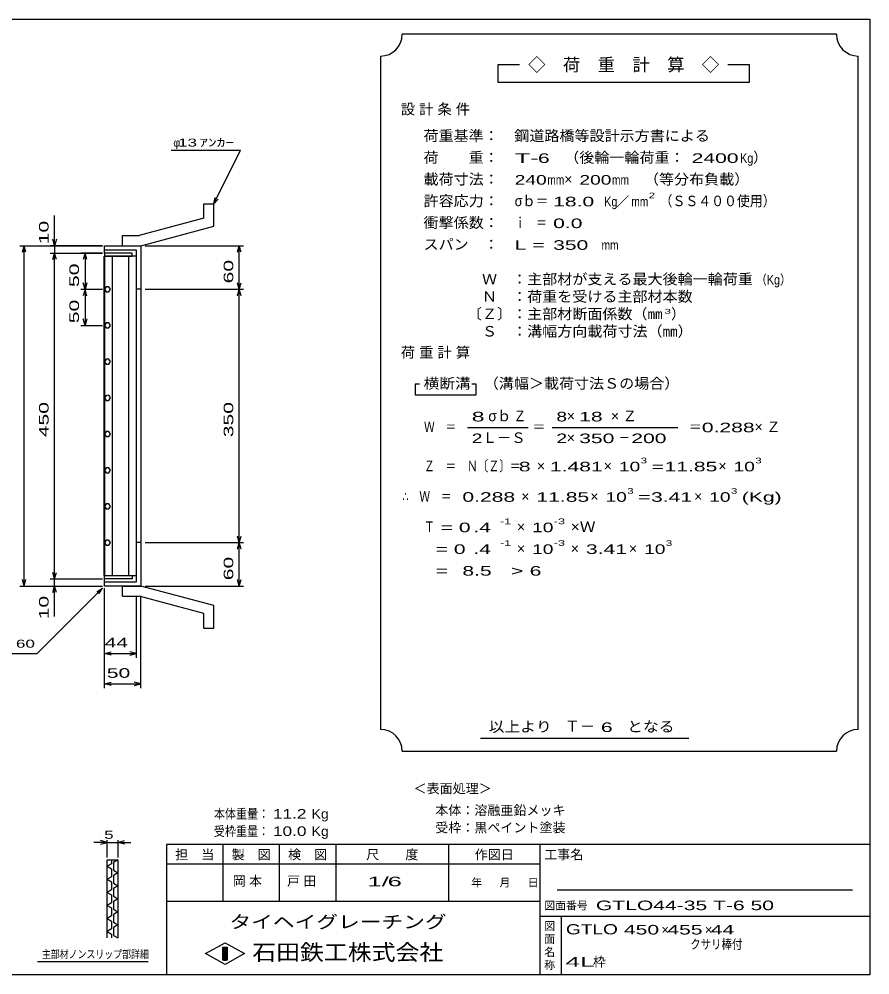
# Model space of a CAD drawing. Units: millimetres, scale not verified. Extents: x -1092 to 1039, y -770 to 632.
# Drawn here: x -137 to 1039, y -688 to 632 of the extents above; entities that cross this region are included whole.
import ezdxf
from ezdxf.enums import TextEntityAlignment as Align

# ---------------------------------------------------------------- set-up
doc = ezdxf.new("R2010")
doc.units = ezdxf.units.MM
doc.header["$LTSCALE"] = 6
for name, color, linetype, lineweight in [('0_2', 150, 'Continuous', 25), ('16', 3, 'Continuous', 25), ('19', 6, 'Continuous', 25), ('22', 4, 'Continuous', 25), ('24', 2, 'Continuous', 25), ('32', 4, 'Continuous', 25)]:
    doc.layers.add(name, color=color, linetype=linetype, lineweight=lineweight)
doc.styles.add('ベクトル', font='')
doc.styles.get('ベクトル').set_extended_font_data('ベクトル')

msp = doc.modelspace()

# ---------------------------------------------------------------- linework, layer by layer
at = {"layer": '0_2'}
for p, q in [((-1037.4, 632.1), (1038.6, 632.1)), ((1038.6, 632.1), (1038.6, -687.9)), ((1038.6, -507.9), (66.6, -507.9)), ((66.6, -507.9), (66.6, -687.9)), ((144.6, -507.9), (144.6, -585.9)), ((222.6, -585.9), (222.6, -507.9)), ((300.6, -507.9), (300.6, -585.9)), ((456.6, -585.9), (456.6, -507.9)), ((582.6, -507.9), (582.6, -687.9)), ((582.6, -534.9), (66.6, -534.9)), ((1014.6, -570.9), (606.6, -570.9)), ((66.6, -585.9), (582.6, -585.9)), ((582.6, -606.9), (1038.6, -606.9)), ((612.6, -687.9), (612.6, -606.9)), ((120.6, -658.5), (147.6, -643.5)), ((147.6, -643.5), (174.6, -658.5)), ((147.6, -673.5), (120.6, -658.5)), ((144.6, -649.5), (150.6, -649.5)), ((144.6, -667.5), (144.6, -649.5)), ((144.6, -649.5), (145.8, -649.5)), ((145.8, -649.5), (145.8, -667.5)), ((147, -667.5), (147, -649.5)), ((147, -649.5), (148.2, -649.5)), ((174.6, -658.5), (147.6, -673.5)), ((148.2, -649.5), (148.2, -667.5)), ((149.4, -667.5), (149.4, -649.5)), ((149.4, -649.5), (150.6, -649.5)), ((150.6, -649.5), (150.6, -667.5)), ((150.6, -649.5), (150.6, -667.5)), ((150.6, -667.5), (144.6, -667.5)), ((145.8, -667.5), (147, -667.5)), ((148.2, -667.5), (149.4, -667.5)), ((1038.6, -687.9), (-1037.4, -687.9))]:
    msp.add_line(p, q, dxfattribs=at)
at = {"layer": '16'}
for p, q in [((-19.671, -136.466), (-19.671, 304.534)), ((-19.671, 304.534), (-18.971, 304.534)), ((19.029, 309.034), (-18.971, 309.034)), ((-18.971, 309.034), (-18.971, 304.534)), ((-18.971, 304.534), (19.029, 304.534)), ((-18.971, 304.534), (-18.971, -136.466)), ((25.029, 304.534), (-18.971, 304.534)), ((-8.471, 304.534), (-8.471, -136.466)), ((14.529, -136.466), (14.529, 304.534)), ((19.029, 304.534), (19.029, 309.034)), ((25.029, -136.466), (25.029, 304.534)), ((-16.995, 262.484), (-18.971, 259.006)), ((-18.971, 259.006), (-16.947, 255.556)), ((-12.995, 262.512), (-16.995, 262.484)), ((-16.947, 255.556), (-12.947, 255.584)), ((-10.971, 259.034), (-12.995, 262.512)), ((-12.947, 255.584), (-10.971, 259.062)), ((-16.995, 212.484), (-18.971, 209.006)), ((-12.995, 212.512), (-16.995, 212.484)), ((-10.971, 209.034), (-12.995, 212.512)), ((-18.971, 209.006), (-16.947, 205.556)), ((-16.947, 205.556), (-12.947, 205.584)), ((-12.947, 205.584), (-10.971, 209.062)), ((-16.995, 162.484), (-18.971, 159.006)), ((-18.971, 159.006), (-16.947, 155.556)), ((-12.995, 162.512), (-16.995, 162.484)), ((-10.971, 159.034), (-12.995, 162.512)), ((-12.947, 155.584), (-10.971, 159.062)), ((-16.947, 155.556), (-12.947, 155.584)), ((-16.995, 112.484), (-18.971, 109.006)), ((-18.971, 109.006), (-16.947, 105.556)), ((-12.995, 112.512), (-16.995, 112.484)), ((-10.971, 109.034), (-12.995, 112.512)), ((-12.947, 105.584), (-10.971, 109.062)), ((-16.947, 105.556), (-12.947, 105.584)), ((-16.995, 62.484), (-18.971, 59.006)), ((-18.971, 59.006), (-16.947, 55.556)), ((-12.995, 62.512), (-16.995, 62.484)), ((-16.947, 55.556), (-12.947, 55.584)), ((-10.971, 59.034), (-12.995, 62.512)), ((-12.947, 55.584), (-10.971, 59.062)), ((-16.995, 12.484), (-18.971, 9.006)), ((-18.971, 9.006), (-16.947, 5.556)), ((-12.995, 12.512), (-16.995, 12.484)), ((-16.947, 5.556), (-12.947, 5.584)), ((-10.971, 9.034), (-12.995, 12.512)), ((-12.947, 5.584), (-10.971, 9.062)), ((-16.995, -37.516), (-18.971, -40.994)), ((-12.995, -37.488), (-16.995, -37.516)), ((-10.971, -40.966), (-12.995, -37.488)), ((-18.971, -40.994), (-16.947, -44.444)), ((-16.947, -44.444), (-12.947, -44.416)), ((-12.947, -44.416), (-10.971, -40.938)), ((-16.995, -87.516), (-18.971, -90.994)), ((-18.971, -90.994), (-16.947, -94.444)), ((-12.995, -87.488), (-16.995, -87.516)), ((-10.971, -90.966), (-12.995, -87.488)), ((-12.947, -94.416), (-10.971, -90.938)), ((-16.947, -94.444), (-12.947, -94.416)), ((-18.971, -136.466), (-19.671, -136.466)), ((-18.971, -136.466), (19.029, -136.466)), ((-18.971, -140.966), (-18.971, -136.466)), ((-18.971, -136.466), (25.029, -136.466)), ((19.029, -140.966), (-18.971, -140.966)), ((19.029, -136.466), (19.029, -140.966))]:
    msp.add_line(p, q, dxfattribs=at)
at = {"layer": '19'}
for p, q in [((118.029, 377.034), (132.029, 377.034)), ((118.029, 357.034), (118.029, 377.034)), ((132.029, 346.034), (132.029, 377.034)), ((118.029, 357.034), (29.029, 333.034)), ((31.029, 319.034), (132.029, 346.034)), ((6.029, 333.034), (29.029, 333.034)), ((6.029, 319.034), (6.029, 333.034)), ((-18.971, 309.034), (-18.971, 319.034)), ((-18.971, 319.034), (30.029, 319.034)), ((6.029, 319.034), (31.029, 319.034)), ((30.029, 319.034), (31.029, 318.034)), ((31.029, 318.034), (31.029, -149.966)), ((25.029, 313.034), (-18.971, 313.034)), ((25.029, -144.966), (25.029, 313.034)), ((31.029, 259.034), (25.029, 259.034)), ((31.029, -90.966), (25.029, -90.966)), ((-18.971, -150.966), (-18.971, -140.966)), ((-18.971, -144.966), (25.029, -144.966)), ((30.029, -150.966), (-18.971, -150.966)), ((6.029, -150.966), (31.029, -150.966)), ((6.029, -164.966), (6.029, -150.966)), ((31.029, -149.966), (30.029, -150.966)), ((132.029, -177.966), (31.029, -150.966)), ((6.029, -164.966), (29.029, -164.966)), ((118.029, -188.966), (29.029, -164.966)), ((132.029, -208.966), (132.029, -177.966)), ((118.029, -208.966), (118.029, -188.966)), ((118.029, -208.966), (132.029, -208.966))]:
    msp.add_line(p, q, dxfattribs=at)
at = {"layer": '22'}
for p, q in [((73.029, 451.034), (169.029, 451.034)), ((132.029, 377.034), (169.029, 451.034)), ((132.029, 377.034), (133.829, 385.794)), ((132.029, 377.034), (138.029, 383.634)), ((-87.971, 319.034), (-87.971, 361.034)), ((-135.971, 319.034), (-21.971, 319.034)), ((-132.371, 310.034), (-129.971, 319.034)), ((-127.571, 310.034), (-129.971, 319.034)), ((-129.971, -150.966), (-129.971, 319.034)), ((-21.971, 319.034), (-93.971, 319.034)), ((-87.971, 319.034), (-90.371, 328.034)), ((-85.571, 328.034), (-87.971, 319.034)), ((-87.971, 319.034), (-87.971, 309.034)), ((37.029, 319.034), (173.229, 319.034)), ((164.829, 310.034), (167.229, 319.034)), ((169.629, 310.034), (167.229, 319.034)), ((167.229, 259.034), (167.229, 319.034)), ((-93.971, 309.034), (-21.971, 309.034)), ((-90.371, 300.034), (-87.971, 309.034)), ((-85.571, 300.034), (-87.971, 309.034)), ((-87.971, -140.966), (-87.971, 309.034)), ((-21.971, 309.034), (-51.971, 309.034)), ((-45.971, 309.034), (-48.371, 300.034)), ((-43.571, 300.034), (-45.971, 309.034)), ((-45.971, 309.034), (-45.971, 259.034)), ((-45.971, 259.034), (-48.371, 268.034)), ((-43.571, 268.034), (-45.971, 259.034)), ((167.229, 259.034), (164.829, 268.034)), ((167.229, 259.034), (169.629, 268.034)), ((-51.971, 259.034), (-21.971, 259.034)), ((-45.971, 259.034), (-48.371, 250.034)), ((-43.571, 250.034), (-45.971, 259.034)), ((-45.971, 259.034), (-45.971, 209.034)), ((37.029, 259.034), (173.229, 259.034)), ((164.829, 250.034), (167.229, 259.034)), ((169.629, 250.034), (167.229, 259.034)), ((167.229, -90.966), (167.229, 259.034)), ((-45.971, 209.034), (-48.371, 218.034)), ((-43.571, 218.034), (-45.971, 209.034)), ((-51.971, 209.034), (-21.971, 209.034)), ((37.029, -90.966), (173.229, -90.966)), ((167.229, -90.966), (164.829, -81.966)), ((164.829, -99.966), (167.229, -90.966)), ((167.229, -90.966), (169.629, -81.966)), ((169.629, -99.966), (167.229, -90.966)), ((167.229, -150.966), (167.229, -90.966)), ((-87.971, -140.966), (-90.371, -131.966)), ((-87.971, -140.966), (-85.571, -131.966)), ((-129.971, -150.966), (-132.371, -141.966)), ((-129.971, -150.966), (-127.571, -141.966)), ((-93.971, -140.966), (-21.971, -140.966)), ((-87.971, -150.966), (-87.971, -140.966)), ((167.229, -150.966), (164.829, -141.966)), ((167.229, -150.966), (169.629, -141.966)), ((-135.971, -150.966), (-21.971, -150.966)), ((-111.971, -243.966), (-21.971, -153.966)), ((-93.971, -150.966), (-21.971, -150.966)), ((-90.371, -159.966), (-87.971, -150.966)), ((-85.571, -159.966), (-87.971, -150.966)), ((-87.971, -192.966), (-87.971, -150.966)), ((-29.771, -158.766), (-21.971, -153.966)), ((-26.771, -161.766), (-21.971, -153.966)), ((-18.971, -249.966), (-18.971, -153.966)), ((-18.971, -291.966), (-18.971, -153.966)), ((37.029, -150.966), (173.229, -150.966)), ((25.029, -249.966), (25.029, -164.368)), ((31.029, -291.966), (31.029, -164.368)), ((-231.971, -243.966), (-111.971, -243.966)), ((-18.971, -243.966), (-9.971, -241.566)), ((-9.971, -246.366), (-18.971, -243.966)), ((-18.971, -243.966), (25.029, -243.966)), ((25.029, -243.966), (16.029, -241.566)), ((16.029, -246.366), (25.029, -243.966)), ((-18.971, -285.966), (-9.971, -283.566)), ((-9.971, -288.366), (-18.971, -285.966)), ((-18.971, -285.966), (31.029, -285.966)), ((31.029, -285.966), (22.029, -283.566)), ((22.029, -288.366), (31.029, -285.966))]:
    msp.add_line(p, q, dxfattribs=at)
at = {"layer": '24', "color": 4}
for p, q in [((992.4, 611.1), (392.4, 611.1)), ((362.4, 581.1), (362.4, -348.9)), ((1022.4, -348.9), (1022.4, 581.1)), ((554.4, 569.1), (524.4, 569.1)), ((524.4, 569.1), (524.4, 545.1)), ((872.4, 569.1), (842.4, 569.1)), ((872.4, 545.1), (872.4, 569.1)), ((524.4, 545.1), (872.4, 545.1)), ((416.4, 128.1), (410.4, 128.1)), ((410.4, 128.1), (410.4, 113.1)), ((494.4, 128.1), (488.4, 128.1)), ((494.4, 113.1), (494.4, 128.1)), ((410.4, 113.1), (494.4, 113.1)), ((482.4, 68.1), (566.4, 68.1)), ((599.4, 68.1), (773.4, 68.1)), ((500.4, -360.9), (788.4, -360.9)), ((392.4, -378.9), (992.4, -378.9))]:
    msp.add_line(p, q, dxfattribs=at)
for centre, start, end in [((362.4, 611.1), 270, 0), ((1022.4, 611.1), 180, 270), ((362.4, -378.9), 0, 90), ((1022.4, -378.9), 90, 180)]:
    msp.add_arc(centre, 30, start, end, dxfattribs=at)
at = {"layer": '32'}
for p, q in [((-15.6, -504.9), (-33.6, -504.9)), ((-15.6, -504.9), (-24.6, -502.5)), ((-24.6, -507.3), (-15.6, -504.9)), ((-15.6, -525.9), (-15.6, -501.9)), ((-15.6, -504.9), (-0.6, -504.9)), ((-0.6, -501.9), (-0.6, -525.9)), ((-0.6, -504.9), (8.4, -502.5)), ((8.4, -507.3), (-0.6, -504.9)), ((-0.6, -504.9), (17.4, -504.9)), ((-15.6, -528.9), (-0.6, -528.9)), ((-15.6, -636.9), (-15.6, -528.9)), ((-9.6, -534.3), (-15.6, -537.9)), ((-15.6, -537.9), (-9.6, -541.5)), ((-9.6, -528.9), (-9.6, -534.3)), ((-0.6, -528.9), (-6.6, -532.5)), ((-6.6, -532.5), (-6.6, -543.3)), ((-0.6, -528.9), (-0.6, -636.9)), ((-9.6, -552.3), (-15.6, -555.9)), ((-9.6, -541.5), (-9.6, -552.3)), ((-6.6, -543.3), (-0.6, -546.9)), ((-0.6, -546.9), (-6.6, -550.5)), ((-6.6, -550.5), (-6.6, -561.3)), ((-15.6, -555.9), (-9.6, -559.5)), ((-9.6, -559.5), (-9.6, -570.3)), ((-6.6, -561.3), (-0.6, -564.9)), ((-0.6, -564.9), (-6.6, -568.5)), ((-9.6, -570.3), (-15.6, -573.9)), ((-15.6, -573.9), (-9.6, -577.5)), ((-9.6, -577.5), (-9.6, -588.3)), ((-6.6, -568.5), (-6.6, -579.3)), ((-6.6, -579.3), (-0.6, -582.9)), ((-9.6, -588.3), (-15.6, -591.9)), ((-15.6, -591.9), (-9.6, -595.5)), ((-0.6, -582.9), (-6.6, -586.5)), ((-6.6, -586.5), (-6.6, -597.3)), ((-9.6, -606.3), (-15.6, -609.9)), ((-9.6, -595.5), (-9.6, -606.3)), ((-6.6, -597.3), (-0.6, -600.9)), ((-0.6, -600.9), (-6.6, -604.5)), ((-6.6, -604.5), (-6.6, -615.3)), ((-15.6, -609.9), (-9.6, -613.5)), ((-9.6, -613.5), (-9.6, -624.3)), ((-6.6, -615.3), (-0.6, -618.9)), ((-0.6, -618.9), (-6.6, -622.5)), ((-9.6, -624.3), (-15.6, -627.9)), ((-15.6, -627.9), (-9.6, -631.5)), ((-9.6, -631.5), (-9.6, -636.9)), ((-6.6, -622.5), (-6.6, -633.3)), ((-6.6, -633.3), (-0.6, -636.9)), ((41.4, -669.9), (-111.6, -669.9))]:
    msp.add_line(p, q, dxfattribs=at)

# ---------------------------------------------------------------- texts
at = {"layer": '0_2', "style": 'ベクトル'}
for s, height, p in [('担\u3000当', 13.2, (78.6, -521.7)), ('製\u3000図', 13.2, (156.6, -521.7)), ('検\u3000図', 13.2, (234.6, -521.7)), ('尺\u3000\u3000度', 13.2, (342.6, -521.7)), ('作図日', 13.2, (492.6, -521.7)), ('工事名', 13.2, (588.6, -521.7)), ('年', 11, (487.8, -560.4)), ('月', 11, (526.8, -560.4)), ('日', 11, (565.8, -560.4)), ('図面番号', 11, (588.6, -592.2)), ('図', 11, (588.6, -620.4)), ('面', 11, (588.6, -638.4)), ('名', 11, (588.6, -656.4)), ('称', 11, (588.6, -674.4))]:
    msp.add_text(s, height=height, dxfattribs=at).set_placement(p, align=Align.MIDDLE_LEFT)
at = {"layer": '0_2', "color": 222, "style": 'ベクトル'}
for s, height, width, p in [('タイヘイグレーチング', 17.6, 1.25, (153.6, -614.7)), ('石田鉄工株式会社', 21.99, 1.1, (185.1, -656.7))]:
    msp.add_text(s, height=height, dxfattribs=dict(at, width=width)).set_placement(p, align=Align.MIDDLE_LEFT)
at = {"layer": '19', "color": 2, "style": 'ベクトル', "width": 0.8}
msp.add_text('クサリ棒付', height=13.2, dxfattribs=at).set_placement((790.304, -638.923), align=Align.TOP_LEFT)
at = {"layer": '22', "color": 2, "style": 'ベクトル'}
for s, height, p in [('φ', 11, (76.029, 461.534)), ('＜表面処理＞', 13.2, (408, -430.5)), ('本体：', 13.2, (438, -460.5)), ('溶融亜鉛メッキ', 13.2, (492, -460.5)), ('受枠：', 13.2, (438, -484.5)), ('黒ペイント塗装', 13.2, (492, -484.5)), ('×', 13.2, (750.6, -625.5)), ('×', 13.2, (810.6, -625.5)), ('枠', 13.2, (655.8, -669.9))]:
    msp.add_text(s, height=height, dxfattribs=at).set_placement(p, align=Align.MIDDLE_LEFT)
for s, height, width, p in [(' 13 ', 11, 1.6, (76.029, 461.534)), ('ｱﾝｶｰ', 11, 1.6, (112.029, 461.534)), (' 44 ', 13.2, 1.65, (-26.971, -228.966)), (' 60 ', 11, 1.6, (-147.971, -230.466)), (' 50 ', 13.2, 1.65, (-23.971, -270.966)), ('本体重量：', 13.2, 0.85, (132.029, -465.466)), (' 11.2', 13.2, 1.35, (207.029, -465.466)), ('Kg', 13.2, 1.1, (267.029, -465.466)), ('受枠重量：', 13.2, 0.85, (132.029, -489.466)), (' 10.0', 13.2, 1.35, (207.029, -489.466)), ('Kg', 13.2, 1.1, (267.029, -489.466)), ('1/', 13.2, 2, (344.4, -558.9)), (' 6 ', 13.2, 2, (362.4, -558.9)), ('GTLO44-35 T-6 50    ', 13.2, 1.65, (660, -591.9)), ('GTLO', 14.08, 1.4, (618.6, -624.9)), (' 450 ', 13.2, 1.65, (690.6, -625.5)), (' 455 ', 13.2, 1.65, (750.6, -625.5)), (' 44 ', 13.2, 1.65, (810.6, -625.5)), ('4L', 13.2, 2.05, (618, -669.9))]:
    msp.add_text(s, height=height, dxfattribs=dict(at, width=width)).set_placement(p, align=Align.MIDDLE_LEFT)
at = {"layer": '22', "color": 2, "style": 'ベクトル', "width": 1.65}
for s, p in [(' 10 ', (-102.971, 313.034)), (' 50 ', (-60.971, 254.034)), (' 60 ', (152.229, 259.034)), (' 50 ', (-60.971, 204.034)), (' 450 ', (-102.971, 46.534)), (' 350 ', (152.229, 46.534)), (' 60 ', (152.229, -150.966)), (' 10 ', (-102.971, -204.966))]:
    msp.add_text(s, height=13.2, rotation=90, dxfattribs=at).set_placement(p, align=Align.MIDDLE_LEFT)
at = {"layer": '22', "color": 2, "char_height": 13.2, "attachment_point": 4, "style": 'ベクトル'}
for s, insert in [('\\T1.25;岡本\u3000', (158.1, -558.9)), ('\\T1.25;戸田\u3000', (233.1, -558.9))]:
    msp.add_mtext(s, dxfattribs=dict(at, insert=insert))
at = {"layer": '24', "style": 'ベクトル'}
for s, height, p in [('◇\u3000荷\u3000重\u3000計\u3000算\u3000◇', 17.6, (566.4, 569.1)), ('）', 14.52, (877.2, 441)), ('×', 14.52, (616.2, 411)), ('／', 13.2, (687.9, 380.1)), ('）', 14.52, (763.8, 225)), ('σｂ', 14.52, (511.2, 84)), ('×', 14.52, (619.8, 84)), ('Ｌ－Ｓ', 14.52, (503.4, 54)), ('×', 14.52, (619.8, 54)), ('×', 14.52, (578.4, 15)), ('×', 14.52, (670.8, 15)), ('×', 14.52, (829.2, 15)), ('×', 14.52, (556.8, -27)), ('×', 14.52, (652.2, -27)), ('×', 14.52, (795.6, -27)), ('×', 14.52, (550.8, -69)), ('×', 14.52, (550.8, -99)), ('×', 14.52, (625.2, -99)), ('×', 14.52, (705.6, -99)), ('Ｔ－', 15.4, (616.8, -344.4))]:
    msp.add_text(s, height=height, dxfattribs=at).set_placement(p, align=Align.MIDDLE_LEFT)
for s, height, width, p in [('荷重基準：\u3000', 14.52, 1.05, (421.8, 471)), ('鋼道路橋等設計示方書による', 14.52, 1.05, (547.2, 471)), ('荷\u3000\u3000重：\u3000', 14.52, 1.05, (421.8, 441)), ('（後輪一輪荷重：', 14.52, 1.05, (616.2, 441)), ('T-', 13.2, 2, (547.8, 440.1)), (' 6 ', 13.2, 1.65, (571.8, 440.1)), (' 2400', 13.2, 1.65, (784.2, 440.1)), ('Kg', 13.2, 0.85, (859.2, 440.1)), ('載荷寸法：\u3000', 14.52, 1.05, (421.8, 411)), ('240', 13.2, 1.5, (547.8, 410.1)), ('mm', 13.2, 0.8, (592.8, 410.1)), ('200', 13.2, 1.5, (637.2, 410.1)), ('mm', 13.2, 0.8, (682.2, 410.1)), ('\u3000（等分布負載）', 14.52, 1.05, (705.6, 411)), ('許容応力：\u3000', 14.52, 1.05, (421.8, 381)), ('σｂ＝', 14.52, 0.9, (547.8, 381)), (' 18.0', 13.2, 1.65, (592.8, 380.1)), ('Kg', 13.2, 0.85, (671.4, 380.1)), ('mm', 13.2, 0.8, (708.9, 380.1)), ('2', 7.918, 1.5, (732.9, 388.5)), ('（ＳＳ４００使用）', 14.52, 0.9, (747.9, 381)), ('衝撃係数：\u3000', 14.52, 1.05, (421.8, 351)), ('ｉ\u3000＝', 14.52, 0.75, (547.8, 351)), (' 0.0', 13.2, 1.65, (592.8, 350.1)), ('スパン\u3000：\u3000', 14.52, 1.05, (421.8, 321)), ('L =', 13.2, 1.65, (547.8, 320.1)), (' 350 ', 13.2, 1.65, (592.8, 320.1)), ('mm', 13.2, 0.8, (667.8, 320.1)), ('\u3000Ｗ\u3000：主部材が支える最大後輪一輪荷重', 14.52, 1.05, (481.8, 273)), ('（Kg）', 13.2, 0.85, (880.8, 272.1)), ('\u3000Ｎ\u3000：荷重を受ける主部材本数', 14.52, 1.05, (481.8, 249)), ('〔Ｚ〕：主部材断面係数（㎜', 14.52, 1.05, (481.8, 225)), ('3', 6.598, 1.8, (754.8, 228.6)), ('\u3000Ｓ\u3000：溝幅方向載荷寸法（㎜）', 14.52, 1.05, (481.8, 201)), ('横断溝', 14.52, 1.1, (421.8, 129)), ('\u3000（溝幅＞載荷寸法Ｓの場合）', 14.52, 1.05, (484.2, 129)), ('8', 13.2, 1.8, (488.4, 83.1)), ('Ｚ', 14.52, 0.9, (546, 84)), ('8', 13.2, 1.5, (605.4, 83.1)), (' 18 ', 13.2, 1.65, (628.8, 83.1)), ('Ｗ\u3000＝', 14.52, 0.75, (422.4, 69)), ('＝', 14.52, 0.9, (572.4, 69)), ('＝', 14.52, 0.9, (788.4, 69)), ('0.288', 13.2, 1.65, (806.4, 68.1)), ('2', 13.2, 1.5, (488.4, 53.1)), ('2', 13.2, 1.5, (605.4, 53.1)), (' 350 ', 13.2, 1.65, (628.8, 53.1)), ('－', 14.52, 0.75, (691.8, 54)), (' 200 ', 13.2, 1.65, (700.8, 53.1)), ('3', 7.918, 1.5, (721.8, 22.5)), ('3', 7.918, 1.5, (880.2, 22.5)), ('Ｚ\u3000＝\u3000Ｎ〔Ｚ〕＝', 14.52, 0.75, (422.4, 15)), (' 8 ', 13.2, 1.65, (545.4, 14.1)), ('1.481', 13.2, 1.65, (596.4, 14.1)), ('10', 13.2, 1.5, (691.8, 14.1)), ('=', 13.2, 1.7, (736.8, 14.1)), ('11.85', 13.2, 1.65, (754.8, 14.1)), ('10', 13.2, 1.5, (850.2, 14.1)), ('∴\u3000Ｗ\u3000＝', 14.52, 0.75, (392.4, -27)), (' 0.288', 13.2, 1.65, (467.4, -27.9)), ('11.85', 13.2, 1.65, (577.8, -27.9)), ('10', 13.2, 1.5, (673.2, -27.9)), ('3', 7.918, 1.5, (703.2, -19.5)), ('=', 13.2, 1.7, (718.2, -27.9)), ('3.41', 13.2, 1.65, (736.2, -27.9)), ('10', 13.2, 1.5, (816.6, -27.9)), ('3', 7.918, 1.5, (846.6, -19.5)), ('(Kg)', 13.2, 1.65, (861.6, -27.9)), ('Ｔ', 14.52, 0.75, (422.4, -69)), (' = 0', 13.2, 1.65, (437.4, -69.9)), (' .4 ', 13.2, 1.65, (482.4, -69.9)), ('-1', 7.918, 1.65, (527.4, -61.5)), ('10', 13.2, 1.5, (571.8, -69.9)), ('-3', 7.918, 1.65, (601.8, -61.5)), ('×Ｗ', 14.52, 1.1, (625.2, -69)), ('-1', 7.918, 1.65, (527.4, -91.5)), ('-3', 7.918, 1.65, (601.8, -91.5)), ('3', 7.918, 1.5, (756.6, -91.5)), ('  = 0', 13.2, 1.65, (422.4, -99.9)), (' .4 ', 13.2, 1.65, (482.4, -99.9)), ('10', 13.2, 1.5, (571.8, -99.9)), ('3.41', 13.2, 1.65, (646.2, -99.9)), ('10', 13.2, 1.5, (726.6, -99.9)), ('  =', 13.2, 1.65, (422.4, -129.9)), (' 8.5', 13.2, 1.65, (467.4, -129.9)), ('>', 13.2, 1.7, (542.4, -129.9)), (' 6 ', 13.2, 1.65, (560.4, -129.9)), ('以上より\u3000', 14.52, 1.1, (511.8, -345)), (' 6 ', 13.2, 1.65, (658.8, -345.9)), ('となる', 14.52, 1.1, (703.2, -345))]:
    msp.add_text(s, height=height, dxfattribs=dict(at, width=width)).set_placement(p, align=Align.MIDDLE_LEFT)
at = {"layer": '24', "char_height": 14.52, "attachment_point": 4, "style": 'ベクトル'}
for s, insert in [('\\T1.28;設計条件', (390.3, 507)), ('\\T1.28;荷重計算', (390.3, 171)), ('\\T1.42;×Ｚ', (680.7, 84)), ('\\T1.42;×Ｚ', (879.3, 69))]:
    msp.add_mtext(s, dxfattribs=dict(at, insert=insert))
at = {"layer": '32', "color": 2, "style": 'ベクトル'}
for s, width, p in [(' 5 ', 1.6, (-26.1, -494.4)), ('主部材ノンスリップ部詳細', 0.8, (-105.6, -659.4))]:
    msp.add_text(s, height=11, dxfattribs=dict(at, width=width)).set_placement(p, align=Align.MIDDLE_LEFT)

doc.saveas('drawing.dxf')
